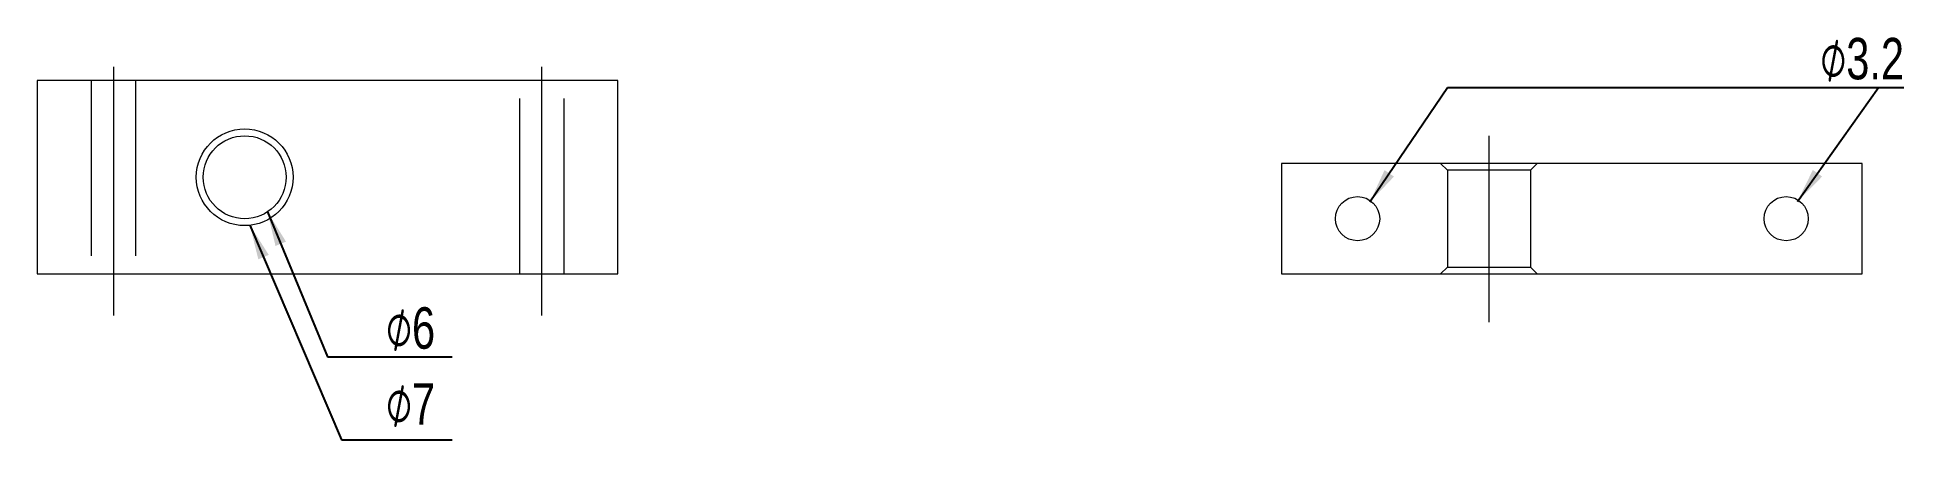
# Model space of a CAD drawing. Header units: millimetres. Extents: x 70 to 205, y 50 to 79.
import ezdxf

# ---------------------------------------------------------------- set-up
doc = ezdxf.new("R2010")
doc.units = ezdxf.units.MM
doc.linetypes.add('DASHDOTX2', pattern=[50.8, 25.4, -12.7, 0, -12.7])
doc.linetypes.add('DASHED', pattern=[19.05, 12.7, -6.35])
doc.layers.get('0').update_dxf_attribs({"linetype": 'CONTINUOUS', "lineweight": 18})
for name, color, linetype, lineweight in [('Axis', 7, 'DASHDOTX2', 9), ('Dimensions', 7, 'CONTINUOUS', 9), ('x-ray', 7, 'DASHED', 9)]:
    doc.layers.add(name, color=color, linetype=linetype, lineweight=lineweight)
doc.styles.get("Standard").update_dxf_attribs({"font": 'txt', "width": 0.75})
doc.dimstyles.get("Standard").update_dxf_attribs({"dimtxt": 2.5, "dimasz": 2.5, "dimexe": 1.25, "dimexo": 0.625, "dimtad": 1, "dimtxsty": 'Standard', "dimcen": 2.5, "dimadec": 0, "dimazin": 0, "dimtfac": 1, "dimtmove": 0, "dimatfit": 3, "dimfxl": 1, "dimarcsym": 0})

msp = doc.modelspace()

# ---------------------------------------------------------------- linework, layer by layer
for p, q in [((112, 76), (70, 76)), ((70, 76), (70, 62)), ((112, 62), (112, 76)), ((202, 70), (160, 70)), ((160, 70), (160, 62)), ((202, 62), (202, 70)), ((70, 62), (112, 62)), ((160, 62), (202, 62))]:
    msp.add_line(p, q)
for centre, radius in [((85, 69), 3.5), ((85, 69), 3), ((165.5, 66), 1.6), ((196.5, 66), 1.6)]:
    msp.add_circle(centre, radius)
at = {"layer": 'Axis'}
for p, q in [((75.5, 77), (75.5, 59)), ((106.5, 59), (106.5, 77)), ((175, 72), (175, 58.5))]:
    msp.add_line(p, q, dxfattribs=at)
at = {"layer": 'x-ray'}
for p, q in [((73.9, 76), (73.9, 62)), ((77.1, 76), (77.1, 62)), ((104.9, 62), (104.9, 76)), ((108.1, 62), (108.1, 76)), ((171.5, 70), (172, 69.5)), ((172, 69.5), (172, 62.5)), ((178, 69.5), (172, 69.5)), ((178.5, 70), (178, 69.5)), ((178, 69.5), (178, 62.5)), ((171.5, 62), (172, 62.5)), ((172, 62.5), (178, 62.5)), ((178.5, 62), (178, 62.5))]:
    msp.add_line(p, q, dxfattribs=at)

# ---------------------------------------------------------------- texts
at = {"layer": 'Dimensions', "char_height": 3, "width": 100, "attachment_point": 5}
for s, insert in [('⌀3.2', (202, 77.5)), ('⌀6', (97, 58)), ('⌀7', (97, 52.5))]:
    msp.add_mtext(s, dxfattribs=dict(at, insert=insert))

# ---------------------------------------------------------------- leaders
msp.add_leader([(86.65, 66.49), (91, 56), (100, 56)], dimstyle='Standard')
at = {"layer": 'Dimensions'}
for points in [[(166.39, 67.21), (172, 75.5), (205, 75.5)], [(197.32, 67.25), (203.17, 75.5)], [(85.38, 65.52), (92, 50), (100, 50)]]:
    msp.add_leader(points, dimstyle='Standard', dxfattribs=at)

doc.saveas('drawing.dxf')
